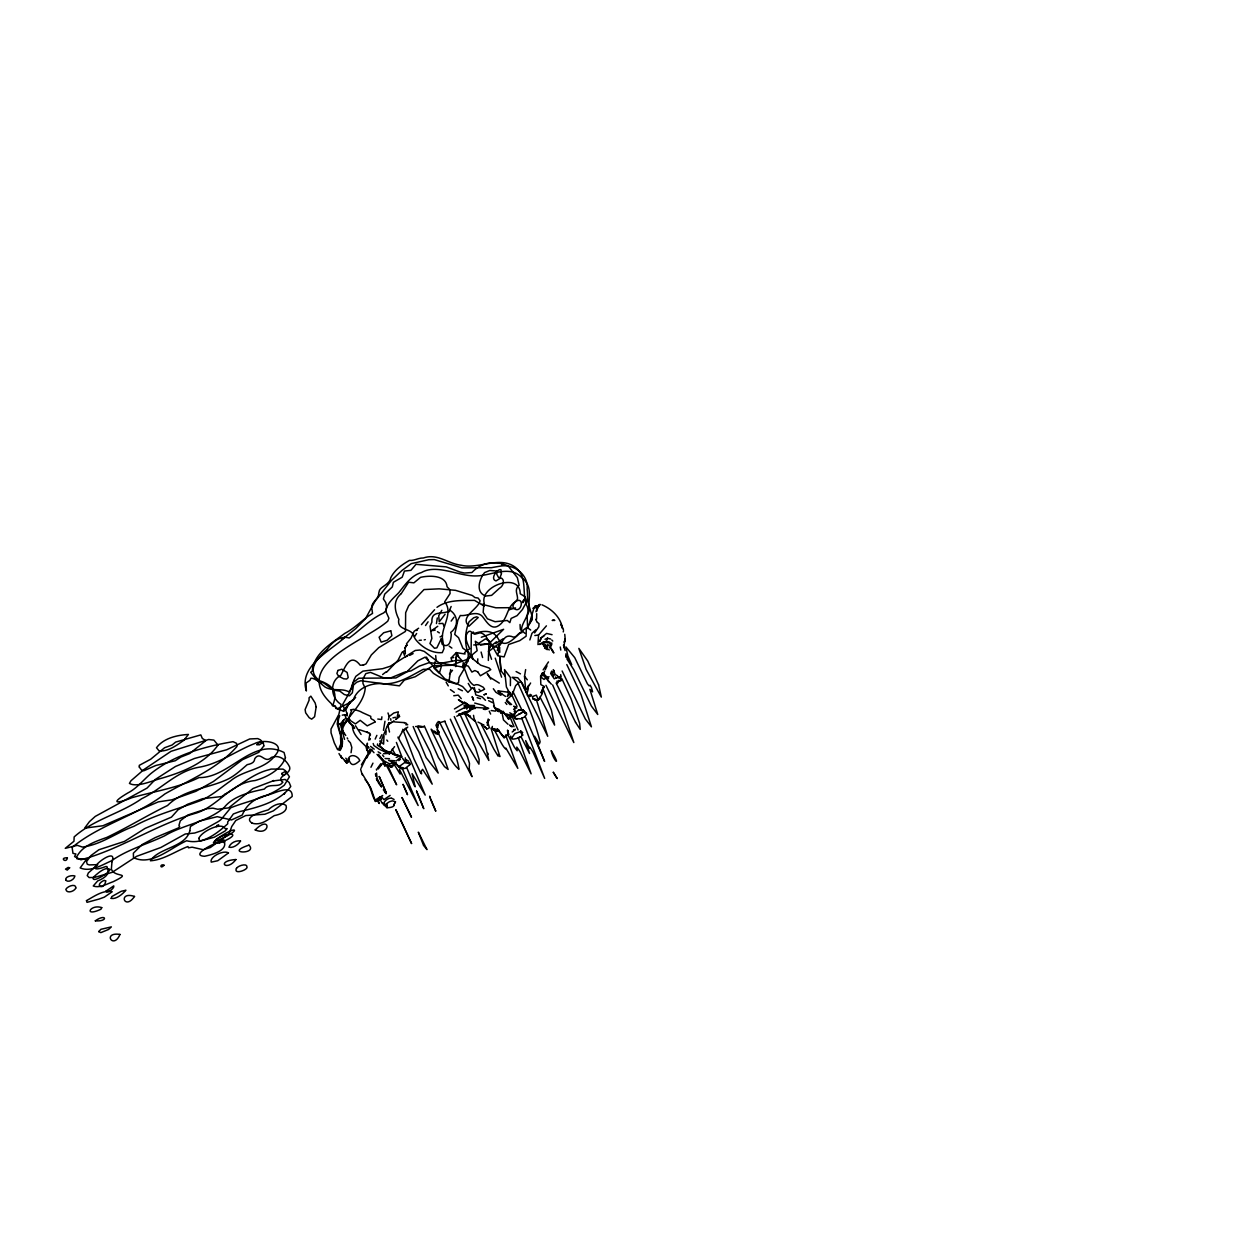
<?xml version="1.0" encoding="UTF-8"?>
<svg xmlns="http://www.w3.org/2000/svg" width="1253" height="1253" viewBox="0 0 1253 1253"><rect width="100%" height="100%" fill="white"/><g stroke="black" fill="none" stroke-linecap="round" stroke-linejoin="round"><path stroke-width="1.5" d="M488.341 660.456L488.889 643.713L503.628 629.288L481.309 637.26M405.674 760.101L405.252 757.814M553.262 669.619L555.22 674.584L557.569 675.806L557.71 677.622L555.189 678.468M362.352 773.962L370.857 788.168L375.477 801.419L380.693 799.32L375.477 801.419C371.17 794.59 371.201 785.741 365.14 779.664M376.558 773.007L377.122 778.646L381.648 786.853M455.763 666.627L456.155 657.214M456.045 661.96L456.374 652.547L451.237 657.888L451.738 661.474M544.695 671.044L543.082 674.991L549.487 682.133M551.383 684.169L547.843 680.52M564.101 645.185L565.087 638.764L564.273 642.35L565.26 639.766L564.743 634.331M376.542 770.094L376.448 769.029M546.418 625.842L538.524 635.02L537.976 644.637M477.55 663.088L477.8 658.843M522.548 732.582L519.541 731.924L514.826 733.569L511.428 738.534L512.759 739.129C517.113 738.878 526.385 736.388 520.543 731.282L522.548 732.582L521.734 733.506L520.825 731.423L521.984 733.976L520.543 731.282M448.934 682.133L450.688 669.572M368.993 747.649L367.176 747.195L367.442 743.546M386.159 730.938L385.846 734.65M558.65 680.771L557.695 682.243M384.969 721.242L383.481 730.311M386.378 804.081L386.879 807.637C389.15 807.872 395.212 807.151 394.256 804.113L395.572 801.795L392.346 800.839L389.526 801.669L386.018 804.034L387.193 807.512M342.304 741.447L341.756 740.022L342.085 741.604L342.382 740.633M536.707 613.657L536.582 619.139M351.044 752.74L351.811 747.43L350.417 742.857L348.209 740.523M406.066 761.824L406.191 760.477M437.313 617.933L436.436 623.555M462.67 667.771L463.234 662.633M341.552 727.758L343.698 719.927L345.906 718.314L348.585 719.974M529.126 624.448L533.7 608.974M381.899 716.794L381.585 719.52L377.779 719.05M553.528 676.119L552.542 674.349L553.043 671.295M377.576 743.937L377.404 745.175L386.864 751.596L399.676 756.123M509.814 693.301L506.4 686.973L504.52 669.588L510.472 677.685L510.378 685.626M376.871 735.339L375.18 739.098M343.839 734.227L341.74 725.691L343.479 721.117M534.592 632.89L538.837 626.813L539.009 623.649L536.77 621.911M434.948 661.866L433.992 668.115L439.349 673.268L441.557 665.782M512.696 691.546L512.179 694.882L506.666 699.754M363.511 664.998L360.237 665.265C349.994 652.046 345.076 667.583 340.785 675.43C329.022 681.084 330.714 698.203 341.114 704.437L338.827 714.492L331.011 729.042L331.043 732.848L334.3 742.888L337.574 749.576L340.111 750.422C347.661 738.91 333.846 727.883 339.751 715.776M272.997 780.901L253.012 788.529L228.641 807.887L217.693 809.25L212.9 808.169L206.996 808.686L187.809 815.03L180.291 820.793L178.944 825.414L179.696 826.588L178.224 827.998L155.262 837.599L142.075 844.585L133.366 853.199L133.476 857.585C151.347 866.512 170.471 847.889 186.65 840.763C202.563 844.867 216.44 833.903 227.748 823.785L227.686 821.984L233.356 813.964L240.028 811.505C258.791 807.12 279.623 801.607 290.79 786.445L289.098 782.389L285.073 779.46L273.467 780.885M528.249 624.902L528.124 628.176L530.677 630.04M525.821 692.455L524.521 676.291L525.649 669.588M493.792 729.904L491.959 728.682L495.076 728.745M511.788 738.44L511.976 737.39M531.288 621.002L532.118 616.257M327.252 649.289C318.199 657.418 305.215 670.214 319.75 680.771C332.249 685.14 338.232 691.625 333.032 704.64L337.527 709.041L343.682 711.187L344.481 709.386L342.742 704.343L349.759 692.016L354.004 679.878L355.821 676.354L362.947 671.122L382.604 668.695L390.263 666.267L415.244 650.464L419.88 650.025L424.234 651.403L438.989 662.712L463.579 667.254C467.244 673.3 466.977 680.88 473.916 685.407C477.722 683.355 480.118 685.892 483.251 687.255L484.613 689.197L478.364 692.392L475.717 691.672L472.553 687.584L467.949 692.408L462.608 686.581L457.47 684.075C449.576 682.807 441.009 678.186 433.366 673.3L429.685 669.306L423.279 669.337C410.357 676.009 396.903 685.375 381.476 683.59C370.168 683.23 357.7 687.944 353.471 699.378L347.864 703.575L337.95 708.478L335.961 708.493L335.365 706.05L332.625 705.956L331.356 703.622C290.023 665.092 364.654 641.583 387.788 621.128L388.931 618.23L385.814 611.307C386.707 603.398 393.552 598.041 398.767 592.7C405.048 584.806 411.172 575.44 421.447 572.558C436.702 563.568 458.802 576.458 476.03 575.926C491.066 575.941 510.206 564.195 522.266 578.181C533.59 586.937 527.764 599.858 529.048 611.26L527.106 616.053L527.591 627.173C518.178 631.825 505.679 653.533 497.566 637.636C492.053 629.1 481.763 630.964 473.618 633.642L473.446 632.029L471.3 633.673L471.097 653.69L469.906 657.559L463.908 664.09L463.594 667.207L462.561 666.142L465.317 665.186L468.356 666.204L471.895 672.078L474.871 670.543L477.753 671.843M367.286 743.217L367.176 747.195M549.707 647.911L550.192 643.666L548.516 642.585L544.209 642.57L542.549 643.666L544.914 647.488L549.315 649.947M532.572 696.731L533.058 698.955L535.36 699.879L534.639 699.503L538.367 700.035L539.088 698.469L538.383 698.845M497.817 655.209L499.54 647.519L497.284 650.526L499.869 642.93L488.435 651.67L489.97 646.736L496.47 641.771M387.271 725.926L379.424 745.159L383.966 749.999L392.675 753.46M563.239 631.919L563.474 630.964M404.703 647.989L406.927 644.95L405.079 647.989L405.346 653.941M340.832 746.161L341.552 738.597M527.043 693.457L528.359 688.524M388.289 719.927L389.213 716.512L387.991 712.957M338.561 715.98L337.214 723.999L341.239 737.876M512.179 732.003L515.281 729.387L513.667 730.421L513.887 729.653M535.971 611.793L536.456 610.023M488.216 718.971L487.057 723.091L489.39 719.723M515.703 712.221L513.902 715.479L514.356 717.812M368.774 740.1L369.948 733.913L370.512 734.9L369.494 733.976M489.97 646.736L488.67 650.949L491.568 659.313M536.66 611.417L538.07 606.562L536.926 608.191L535.955 605.747L533.371 608.097L540.012 604.479L537.819 607.345M385 762.623L384.561 763.359M542.22 691.421L543.379 687.725L541.985 694.209L538.367 700.035L536.378 695.149L533.386 696.214M559.402 680.896L560.874 680.692L560.796 678.64M284.666 793.431L284.024 794.292M491.912 728.995L492.351 726.411M541.625 693.269L543.52 687.803M387.96 725.471L388.931 722.715L388.446 723.498M529.847 639.954L531.961 633.329L535.845 629.805M513.902 715.479L514.607 713.537L513.746 714.915M537.302 608.41L540.012 604.479L536.864 606.797M438.989 731.799L438.096 734.164L435.684 733.678L431.142 729.121M369.917 739.803L370.355 738.628M361.099 768.23L370.136 749.169M512.712 693.551L512.179 694.882L515.625 685.704L518.726 682.587L521.17 681.977L517.771 677.732L512.179 677.262L518.726 682.587M339.281 747.649L340.644 744.47L340.926 747.493L338.138 749.278M448.715 612.2L451.158 606.483M543.238 687.662L541.03 692.815L544.147 686.503L540.81 684.561L540.607 676.792L541.609 674.647L543.129 673.19L548.595 678.766M543.52 687.192L543.739 686.566M398.423 738.424L402.902 730.765L407.773 727.1M339.908 748.855L340.456 747.634M539.495 641.317L540.983 637.981L546.574 633.438L552.072 634.691M539.745 641.661L541.233 638.341M551.665 671.091L550.631 673.472L554.28 678.875M366.972 757.814L369.087 753.131L366.894 750.171L368.429 746.741M477.722 671.812L480.385 675.774L490.769 669.65L489.109 667.99L480.682 665.186L471.817 658.107L468.841 652.531L462.843 648.161L458.551 637.714L454.729 634.41L457.893 620.11L460.321 615.489C467.714 616.57 477.769 609.193 483.501 617.854C488.028 624.025 492.899 631.355 500.714 624.01C507.763 617.572 507.246 606.718 515.046 602.066C525.179 594.314 521.843 616.037 513.119 607.768C512.101 604.165 515.656 601.816 517.505 599.232C517.975 594.282 513.73 589.756 519.134 585.292L517.348 577.633L508.264 566.043C495.671 560.232 481.904 561.845 471.911 572.527L464.471 573.028L460.055 572.057L446.193 566.873L415.98 564.32L410.921 570.334L404.453 571.055L402.197 577.179L393.395 582.3L392.299 586.921L384.687 594.157L383.387 598.95L385.799 602.552L386.629 606.906L385.846 610.822L383.653 612.936C370.434 618.888 360.331 630.134 349.148 637.981C340.111 635.24 332.014 642.303 327.205 649.336M528.515 685.375L526.746 689.228L530.614 683.026M348.804 760.164L349.43 758.832M545.306 669.603L547.028 665.86M371.828 749.294L369.604 753.758M370.951 767.259L372.955 763.14M380.066 744.36L381.852 740.727M545.713 678.124L544.037 679.439L540.607 676.792L542.612 672.767L541.688 674.427M368.335 752.646L370.027 749.31M379.863 738.565L381.93 734.603M437.36 722.621L435.966 725.268L436.796 727.194M551.743 642.914L551.727 644.856M361.428 764.737L367.051 755.7M552.808 672.955L554.233 670.559M548.485 661.913L543.144 669.916M540.669 676.401L543.129 673.19M384.452 805.428C382.087 802.124 387.803 797.91 391.077 798.098M394.648 803.157L395.322 802.045M343.62 711.312L350.26 702.322M340.879 747.43L341.865 746.13C334.191 721.963 363.26 710.482 365.234 688.195L362.978 683.558L362.884 679.016L365.798 673.644L370.434 672.36L384.467 678.155L391.14 677.716L404.343 672.234L410.953 670.903L419.41 666.095L428.902 662.727L439.114 663.573L457.298 660.268L462.091 660.676L458.081 656.462L457.126 652.735L465.082 654.035L464.534 652.609L469.718 648.772C467.369 643.525 463.281 636.179 468.685 631.496L470.094 631.199L474.981 634.175L480.087 632.796C485.819 633.658 488.153 640.064 490.111 644.7L497.833 647.629C502.578 643.572 503.408 634.316 511.24 636.352C517.082 639.469 517.301 631.966 521.859 632.718C519.243 622.804 532.415 615.505 526.37 604.713C521.984 592.669 527.356 577.696 516.267 568.095C500.777 554.907 479.226 569.645 461.041 565.228C447.869 563.662 437.438 553.059 423.342 557.992C418.565 557.789 414.07 560.905 409.449 560.404C402.135 564.523 394.585 569.943 390.811 577.664C389.699 584.305 381.147 586.435 379.487 590.288L378.751 593.217C378.907 598.903 371.875 601.565 371.687 607.345L372.533 613.406C362.822 619.217 355.069 628.113 344.779 633.391C331.747 643.181 313.736 653.361 312.248 671.091L310.697 672.25L316.461 679.752L324.887 686.926C332.812 691.719 341.881 687.913 348.726 691.781L352.124 688.054L352.845 682.791L358.75 678.218L395.87 677.967L406.567 672.109L417.891 660.801L425.127 657.136L444.831 678.86L456.076 683.605L458.504 682.697L459.131 677.34C463.312 670.12 469.374 661.976 468.074 652.891C464.252 642.82 465.004 631.747 469.045 621.817L473.65 617.792L476.594 616.821L478.239 617.494L469.014 626.155C458.99 616.883 478.333 609.318 480.103 600.704L478.098 598.041L474.95 597.571L472.318 595.473L455.497 590.335L439.13 588.832L424 589.568L408.635 605.794L405.659 612.701L405.471 631.418L378.719 647.676L371.358 654.912L366.017 663.902L363.104 665.171M466.696 709.12L468.951 705.502M535.156 607L535.955 605.747L538.383 605.982M559.01 678.719L560.671 676.119M401.07 593.844C392.847 600.547 394.554 610.884 398.908 619.374L398.595 620.752C397.827 631.246 412.629 627.549 414.163 636.963L415.369 639.171C421.431 647.081 431.987 653.659 442.293 652.609L444.016 648.615L442.34 637.511C442.231 625.654 453.382 612.404 444.674 601.832L450.093 593.53L449.858 589.662L447.07 586.764C446.005 574.939 429.356 575.331 420.569 577.335L413.882 582.849L408.619 582.222L401.289 593.546M349.477 702.166L345.812 710.106L347.175 714.461M389.119 754.118L394.538 746.616M414.461 636.79L416.623 633.501M406.426 643.885L411.062 638.09L414.148 631.277L418.643 628.207M543.614 687.302L544.147 686.503M437.736 727.507L438.487 723.999M514.184 711.657L515.265 710.059L513.62 709.402M425.534 625.529L428.072 621.817M546.856 646.752L547.859 646.25M438.096 721.43L439.411 722.683M377.748 767.964L380.802 763.672M421.447 624.636L434.556 609.741M451.158 621.096L453.993 617.228M441.855 610.289L438.707 615.724L439.255 621.754L445.081 614.252M348.569 719.191L345.374 721.274M348.209 761.573L346.971 762.826L346.016 761.605L347.222 760.038L345.797 758.175M441.181 638.905L436.874 647.848L434.493 648.271L429.951 643.556L431.862 638.435L430.045 626.281L431.909 622.099C431.001 609.365 443.327 615.348 450.219 610.415C458.3 615.771 458.739 626.672 450.688 632.405L451.268 634.269C451.002 638.466 450.532 646.438 444.846 645.561L442.09 644.152L441.197 638.905M513.652 715.62L514.419 714.633L509.219 716.027L506.682 714.226L508.608 719.316L509.313 718.768M343.228 710.717L346.016 707.209M377.889 768.825L381.319 764.518M399.143 766.523L405.267 762.137L409.715 762.983L410.154 764.471L405.236 768.387L400.85 768.496L395.447 763.014M449.435 674.083L452.505 670.308M341.74 725.691L347.661 720.318M405.831 646.266L406.927 644.95M378.187 768.778L383.888 761.996M514.795 713.568C517.646 709.01 523.425 708.462 525.023 713.38L526.432 713.192L526.605 714.539L524.193 717.186L520.575 718.815L514.826 718.549L515.437 716.293L523.441 711.876M343.698 719.927L340.33 723.952L344.512 739.395M405.22 762.482L406.207 763.14M396.199 761.041L400.976 756.937M347.018 706.081L355.633 697.467M387.428 726.067L390.278 722.887L394.241 721.055L388.289 724.5M543.457 642.852L546.903 640.706M378.171 755.622L386.096 764.894L390.325 766.648L391.75 767.071L396.199 763.014M389.229 763.735L395.603 762.748L390.325 766.648L389.229 763.735L382.713 760.07L378.516 754.337M442.419 663.182L439.333 666.298L435.699 667.426M542.549 643.666L546.057 641.52M533.042 608.363L536.989 606.781M557.773 681.914L558.619 681.115M386.629 672.156L397.953 660.347L402.119 652.249L404.343 651.043L403.372 652.03L404.437 655.397M398.814 760.634L400.506 759.146M456.029 712.096L466.617 706.473M542.392 643.04L543.865 641.802L539.307 644.434L540.951 644.152M389.213 716.512L393.802 713.02L398.376 711.814L397.248 716.465L399.362 715.103L395.776 719.504L399.723 716.45M345.577 636.743L355.727 628.63L365.422 618.763L375.086 601.174L391.375 580.499L401.994 570.444L411.188 563.662L428.761 559.715L434.305 559.59L461.871 567.844L491.395 567.703A271.431 242.596 -39.3 0 1 499.916 566.199C513.887 563.364 528.813 574.673 527.121 589.427A44.137 39.438 -39.3 0 1 527.497 595.238L527.795 601.283L532.29 617.009L532.086 619.702L526.276 629.413L526.103 636.242L519.729 640.643L508.64 644.512L504.098 656.885L497.848 655.836L489.453 641.019L485.491 638.858L478.599 643.4L475.294 641.285L477.174 650.667L466.32 659.689L451.284 665.312L432.786 665.876L415.103 676.792L404.406 680.05L399.409 685.845L360.833 680.755L356.729 682.227L353.44 685.125L352.359 692.768L349.43 695.807L344.356 694.569L339.72 691.045L333.533 690.215L323.321 682.65C318.528 682.901 314.989 677.889 310.932 678.202L309.961 680.301L306.092 683.01L306.358 690.967C298.433 666.016 330.181 651.168 345.468 636.822M540.607 676.792L543.082 674.991M501.153 713.192L504.082 713.004L501.153 713.192L503.033 711.203L508.201 718.58L513.26 715.776M382.604 674.537L386.237 671.733M344.418 760.555L346.987 762.779L346.173 762.607L348.538 761.652L348.036 760.916M437.751 626.281L431.267 630.948L434.713 629.1M436.984 607.313C447.666 599.529 461.965 600.579 474.511 600.375L484.191 606.06M374.96 722.073C374.741 718.862 369.776 720.224 370.747 716.356L362.383 712.597A19.813 17.714 -39.3 0 0 358.233 710.749L353.785 709.308L350.605 709.84L351.576 710.764L348.71 718.063L350.777 720.851L355.429 723.905L360.175 720.318L367.223 725.863L375.039 722.01M565.823 655.554L571.713 664.638L567.828 655.852L565.917 646.908L574.735 657.637L587.469 683.934L589.145 685.908L590.1 685.25L591.463 687.599L592.591 691.844L589.897 689.354L597.744 714.492L591.416 706.128L573.717 669.619L566.951 658.984M402.135 731.125L406.458 728.557M341.427 639.641L345.452 636.837M381.413 799.273L379.596 797.221L375.508 799.868M540.983 637.981L543.943 635.991M458.567 714.1L465.615 713.818L470.658 710.467M513.667 730.421L515.281 729.387M495.608 643.572L503.236 638.717M284.509 793.76L283.945 794.245M507.747 730.421L508.671 734.383L504.113 737.719L497.41 728.98L495.389 729.998L495.937 730.938L498.898 730.28L495.937 730.938M454.416 708.979L463.5 703.481L467.823 704.609M201.216 800.322C212.039 795.592 220.685 787.698 230.348 781.058C243.755 769.577 264.634 770.109 275.425 755.105C286.608 742.387 263.412 738.706 254.688 743.562C235.689 750.907 219.228 763.954 198.491 767.322C176.391 771.347 161.183 789.421 141.73 798.678C119.943 813.917 94.1 819.102 74.162 836.91L73.958 841.249L65.266 848.344L77.294 845.336L82.463 847.075C101.791 844.491 116.263 832.634 133.82 826.369C155.074 814.638 179.022 808.718 201.122 800.369M345.812 722.558L341.912 724.61L338.263 723.545M409.637 655.413L413.114 653.627M464.33 708.399L468.779 706.222M553.153 675.524L554.265 674.975M382.698 795.514L379.847 797.409L379.91 798.96L381.82 802.625L386.879 807.637M378.453 799.665L379.91 798.96L379.596 797.221M484.927 709.637L487.903 708.227M518.194 737.766L520.465 736.701M456.797 716.183L474.699 707.882L469.092 707.694L473.618 706.065M545.024 639.296L547.498 638.2L550.615 639.046M557.475 682.775L556.833 683.527M439.991 636.947L442.497 635.851M535.344 607.658L536.237 607.282M518.679 714.226L521.029 713.255M560.874 680.692L560.671 680.457M219.635 842.956C248.345 831.663 222.361 830.88 213.433 842.596L218.727 843.003L223.833 839.792L224.835 841.656L223.316 842.439L224.538 842.408C226.793 850.959 211.506 854.75 204.631 856.269C189.689 855.595 214.059 843.034 218.147 842.564M483.36 709.355L486.336 708.305M398.172 756.655L396.199 757.407M547.404 677.325L549.08 676.745M505.413 735.48L508.671 734.383M486.728 729.183L489.359 727.774L487.856 722.448M405.392 656.807L407.523 656.118M514.294 708.352L515.625 707.945M439.27 722.871L445.066 721.101M509.204 609.725L515.547 607.909M416.325 630.494L417.296 630.228M462.075 712.8L465.583 711.876M390.137 795.404L383.919 799.618L381.257 796.579M424.187 639.891L425.347 639.625M391.97 762.952L394.711 762.325L399.441 767.666M392.941 717.844L395.447 717.296M510.676 736.059L510.66 737.437M252.104 823.174C242.252 816.674 263.052 811.443 268.377 809.83C272.402 805.757 280.374 801.325 286.044 805.428C288.206 811.866 278.965 814.716 274.266 815.625C267.688 819.76 260.906 825.821 252.057 823.174M546.794 647.723L547.608 647.55L544.162 645.953L543.129 643.556M474.699 707.882L469.718 708.885L475.388 708.415M453.743 695.76L458.253 695.117L461.245 698.626M342.273 715.165L344.982 714.68L347.269 715.808L347.144 713.176M433.146 630.51L435.167 630.165M480.604 645.107L488.889 643.713L473.712 644.966M534.859 635.537L538.524 635.02M451.237 657.888L453.68 657.543M544.131 642.1L545.681 641.943M419.113 640.377L421.384 640.173M518.491 709.809L523.895 710.717L525.023 713.38L523.817 710.514M468.669 705.596L463.908 705.925L473.979 706.394M438.973 623.634L442.842 623.383L444.204 626.437M383.543 753.695L388.665 753.382L379.267 749.278L373.848 745.504L373.19 743.499M557.836 681.397L559.324 681.178M557.726 676.855L559.605 677.184M511.114 607.674L495.859 607.799L481.888 604.228M495.483 711.14L491.192 710.529M467.588 704.029L464.221 702.15L468.81 705.47L474.589 705.455M405.784 724.735L407.742 724.735M403.184 768.528L400.85 768.496L399.519 766.476M407.836 763.171L409.449 763.202L409.465 764.549M415.589 726.505L423.718 726.724L417.844 726.364L421.494 726.615M385.11 758.519L389.464 758.691M488.717 708.321L474.683 707.381L468.81 705.47M394.585 721.932L404.515 722.621M501.764 693.723L499.352 693.081L498.475 691.797L499.978 691.969L497.833 690.873L508.718 692.267L511.02 695.603L509.955 692.267M346.173 762.607L346.971 762.826M547.216 641.771L549.691 642.069L550.96 644.183L550.787 648.02L553.842 652.97L551.289 648.725M481.732 724.438L483.83 724.767M492.601 702.651L488.639 700.693M533.058 698.955L535.955 699.456M395.024 760.759L388.602 760.414L395.149 763.218M493.557 705.909L496.251 710.2L498.553 710.655M506.682 714.226L513.072 715.635M401.555 756.577L396.606 754.588M437.595 725.33L436.639 725.127L437.595 728.165M485.6 708.18L487.997 708.775M487.088 725.017L488.153 725.315M359.376 729.685L369.635 733.099M497.739 730.734L491.959 728.682L496.627 731.329M477.174 697.686L480.541 698.688M474.699 703.058L483.063 705.329L486.336 707.553M404.046 722.605L406.708 723.467M512.195 726.395L509.611 725.033M525.023 713.38L523.018 709.965L523.895 710.717M405.424 759.663L406.489 760.085M547.107 646.391L545.431 644.528M541.954 604.792C551.915 609.115 560.624 617.353 562.55 628.411L560.952 624.354L563.537 630.055M547.686 644.34L548.501 645.326M458.159 688.774L462.42 690.763M523.253 710.467L526.432 713.192M515.187 718.455L516.894 719.269M478.004 722.104L481.732 723.905M514.31 706.629L516.878 707.992M392.314 753.805L395.275 755.324M391.594 798.177L394.084 799.461M379.878 798.897L380.693 799.32M388.461 765.332L391.75 767.071M516.095 671.545L520.449 673.863M509.736 712.785L512.399 714.226M465.615 713.818L470.533 716.528L466.351 714.069L474.683 721.039M401.586 767.259L403.341 768.246M406.019 759.725L408.697 761.213M256.865 744.689L259.355 744.815L262.691 742.637L259.778 742.183L256.834 744.58M547.279 649.696L544.585 648.099M500.934 695.337L495.843 692.236L493.337 688.743M463.767 702.902L458.394 699.722L463.5 703.481M530.144 694.366L531.711 695.305M499.305 683.104L489.625 677.121L487.229 673.581L490.816 679.126M496.251 710.2L498.6 711.641M528.86 695.149L531.037 696.48M383.951 750.86L385.987 752.113M378.124 751.831L380.646 753.398M394.225 805.131L393.959 804.269M510.018 725.612L512.07 726.897M437.485 631.7L439.364 632.89M505.601 696.449L498.475 691.797M402.589 758.347L405.267 762.137M513.808 706.112L516.048 707.632M507.622 734.18L514.403 747.242L517.16 750.766L516.8 747.101L519.979 751.502L531.131 773.837L518.617 738.644M383.512 803.831L384.264 804.363L382.212 802.734M449.169 646.141L451.894 648.083M450.391 689.62L454.306 692.408M486.681 728.729L484.645 726.474M527.215 695.055L529.111 696.433M342.382 758.065L346.016 761.605M501.059 712.612L494.653 707.835L492.774 699.127L487.558 697.341L487.981 698.313M370.528 746.365L374.224 749.153M367.145 732.003L368.069 732.723M379.706 741.009L383.59 744.125L384.013 735.887M483.83 726.067L485.866 727.742M551.508 649.289L552.761 651.497M508.013 724.265L503.471 719.942L502.359 714.445M524.913 633.313L520.308 629.304L520.058 624.48M507.982 732.895L507.81 730.593M511.631 704.562L507.481 700.74M383.058 759.991L376.981 754.431M352.907 725.957L349.18 722.605L348.491 717.734M478.912 689.26L479.93 690.199M520.762 730.891L521.734 733.506M510.19 704.75L506.384 700.897M520.825 731.423L522.83 735.245M485.491 700.302L482.107 696.887L475.764 694.914L474.354 687.49M551.79 640.017L552.777 641.035M384.922 791.708L386.378 793.259M437.375 733.397L438.096 734.164L438.863 732.441L437.892 730.013M429.654 796.422L435.793 811.239L431.016 800.244M521.812 734.164L522.438 735.057M371.734 750.077L373.989 752.708M345.765 735.495L342.539 730.64M505.288 676.244L500.965 670.762L499.775 656.588L500.965 670.762M504.928 714.038L506.619 716.089M497.41 728.98L504.113 737.719L503.565 736.106M505.272 702.479L506.839 704.452M524.521 676.291L527.325 679.831M386.817 740.037L387.788 741.259M386.143 793.729L383.308 789.735M405.377 728.244L418.753 751.737L432.207 784.159L422.559 769.311L421.29 771.284L421.619 773.821L420.851 773.352L414.054 759.067L402.839 729.246M341.85 758.112L338.968 753.586M551.696 673.221L552.542 674.349M382.541 755.011L383.857 756.781M379.079 783.767L381.21 786.727M543.677 644.762L544.475 645.859M434.305 731.016L438.096 734.164L437.015 728.933M435.057 731.924L435.981 733.24M355.492 725.753L361.083 734.462M397.921 737.093L410.232 759.678L425.206 795.091L412.096 773.602L415.15 786.79L414.445 785.897L406.865 767.979M417.343 726.427L430.233 751.878L438.19 773.085L426.13 757.611L413.161 726.521M468.246 683.418L470.909 687.85M387.255 764.769L396.621 784.801L386.394 765.301M383.966 764.33L385.11 766.241L383.684 762.372M340.597 755.81L342.1 758.347L340.894 755.919M392.205 749.106L395.008 753.93M426.49 657.089L428.103 659.877M446.115 682.18L448.276 685.892M458.692 657.011L456.374 652.547M575.55 722.339L580.217 729.387L579.606 723.31L571.149 698.97L561.908 678.75M376.417 778.912L377.748 781.308M522.094 682.822L525.023 689.495M575.581 722.386L556.128 682.948M555.518 676.933L556.144 678.092M566.795 664.576L581.079 694.679L591.432 726.834L585.323 718.987L562.127 670.981M525.258 716.591L544.601 761.385L534.561 736.31L539.338 743.922L540.121 741.807C535.25 722.135 526.902 702.322 518.162 683.59M459.804 713.991L475.482 747.853L479.147 759.537L478.928 764.142L466.977 744.11L454.275 716.559M439.364 721.634C446.428 736.999 456.859 752.52 458.958 769.373C449.279 761.057 444.204 744.689 438.143 732.723M450.344 719.191L467.463 756.796L469.483 763.375L469.202 768.622L472.005 776.703L453.539 741.4L444.799 721.415M522.454 711.14L513.025 691.766M535.658 619.342L536.691 621.347M393.959 764.032L400.146 774.088L399.456 769.499L418.142 805.522L401.978 767.791M347.206 737.892L347.739 738.941M520.841 681.413L547.718 736.294L536.394 699.644M353.08 725.44L354.583 728.432L346.564 718.705M377.357 800.777L379.236 803.518L377.873 799.195M539.965 697.06L554.593 725.095L551.414 710.263L543.222 689.495M431.377 729.951L441.761 751.44L448.135 769.436L444.486 766.632L438.472 757.595L424.281 725.832M378.719 783.344L376.542 778.583M474.589 719.488L485.209 744.251L488.858 760.461L476.124 738.064L464.675 713.568M494.481 730.311C498.161 736.529 502.406 746.647 505.695 748.981L505.852 748.104L517.818 768.355L505.726 735.276M489.25 711.156L490.628 714.069M512.038 695.399L517.066 706.488M521.091 736.874L529.533 753.507L525.665 740.601L529.518 748.135L529.925 747.242L532.807 751.675L544.663 778.395L521.702 718.094M545.963 685.313L573.827 742.559L561.297 705.376L552.62 684.905M481.293 724.359L493.807 749.028L498.083 756.045L497.833 754.51L499.931 756.593L490.972 728.165M512.179 716.685L518.037 729.904M509.94 716.857L514.012 726.756M565.855 656.556L566.246 657.496M342.461 741.651L341.959 740.147L342.085 741.604M401.962 757.11L396.402 742.434M501.576 677.168L495.233 658.154M556.896 681.131L557.601 683.261M388.947 752.035L389.605 753.852M429.622 796.407L430.202 798.067M564.555 648.334L563.521 645.029L565.103 650.573M360.629 769.279L362.242 774.824M389.495 732.05L387.913 725.315M481.105 652.046L482.593 657.543M366.894 750.171L365.907 746.443C360.128 740.586 352.218 734.571 352.469 725.503M344.982 714.68L345.906 718.314M386.676 803.972L387.067 805.601M471.974 655.115L472.851 659.047M487.903 753.225L488.106 754.259M560.263 647.018L560.796 650.072M473.524 715.338L474.339 720.224M375.461 773.853L375.853 776.374M565.855 653.847L566.309 656.807M507.481 730.311L507.857 732.833M467.745 659.188L468.027 661.553M390.717 718.721L390.889 720.287M560.686 674.631L560.952 677.967M435.699 655.554L436.122 661.02M499.54 647.519L499.775 652.327M111.188 898.37C116.184 899.497 122.575 894.172 125.927 890.225L121.212 891.306L111.815 896.553L111.188 898.37M225.039 794.183L221.75 796.532L202.626 798.709L187.574 804.285L178.004 809.814L171.473 817.128L145.16 828.374L124.47 841.405L98.893 849.753L90.858 855.642L86.504 861.688L87.271 864.241L89.276 864.899L97.765 864.664L88.336 872.934L87.24 875.612L89.104 877.554L94.445 877.46L112.19 872.323L136.655 856.316L160.807 847.514L185.256 833.997L194.685 833.026L202.767 830.3L217.803 821.858A11.496 4.981 -22.8 0 0 221.186 819.352L230.803 807.746C247.436 801.059 267.985 797.597 282.739 786.336A60.708 26.329 -22.8 0 0 284.29 785.239L289.427 776.797L285.402 770.689L283.053 769.123L271.087 769.076A60.692 26.313 -22.8 0 0 269.144 769.702C252.714 773.649 239.73 785.96 225.039 794.183M255.205 829.893C270.554 836.816 271.259 813.949 255.205 829.893M248.987 845.133C258.275 854.75 222.956 853.669 248.987 845.133M403.09 784.441L407.444 794.559L403.09 784.441M111.987 861.672L111.376 869.002C114.258 878.212 133.429 871.759 113.146 881.72C107.053 883.804 99.614 888.424 93.239 885.981L97.687 880.922C102.401 879.058 110.499 874.719 107.539 869.002L106.944 866.575L105.581 866.606C75.775 877.82 119.254 842.799 111.987 861.672M551.273 750.751C553.153 760.493 561.971 768.606 551.273 750.751M105.988 891.149C106.63 894.25 114.978 887.985 113.741 885.887L105.988 891.149M316.163 706.833L314.613 716.7L311.668 719.159L309.193 717.703L305.669 712.832L305.106 709.543L309.099 700.208L309.068 697.811L310.854 696.151L315.145 702.949L316.163 706.833M496.908 571.055L496.799 574.297L498.537 577.461C505.632 577.492 504.113 585.84 499.43 588.284L491.599 595.363L485.757 596.021C475.216 592.418 479.226 578.98 484.613 572.59L489.798 570.475L496.908 571.055M553.309 772.302L557.162 778.473L553.309 772.302M98.689 931.59L100.82 932.624L108.588 929.46L111.36 926.891L100.913 929.303L98.689 931.59M598.589 684.827L601.33 697.107L586.122 669.415L578.855 648.381L587.72 660.989L598.589 684.827M119.99 934.425C113.35 950.213 101.994 931.652 119.99 934.425M134.51 896.443C124.517 911.276 117.578 890.836 134.51 896.443M282.692 782.17C279.341 788.497 269.066 782.53 264.336 789.077C250.13 792.053 233.23 795.906 224.021 807.652C206.776 822.469 183.658 824.364 164.488 835.908C146.711 844.318 127.508 849.518 111.329 860.889C101.822 865.024 90.498 872.37 80.161 867.922L86.927 858.697L77.059 858.885L76.621 857.068C82.118 845.759 95.714 841.358 106.834 837.411C127.399 827.575 147.181 815.39 167.573 805.475C183.126 790.032 205.79 788.685 224.835 780.525C233.528 777.126 240.247 770.626 247.186 764.675C250.96 763.86 254.516 762.826 254.813 758.582C260.687 750.406 264.571 764.346 271.431 757.392C279.654 754.29 286.42 760.148 289.631 766.993C291.651 774.542 275.174 776.187 282.692 782.17M235.924 859.527C226.542 872.151 215.438 860.874 235.924 859.527M348.412 758.566C350.668 764.346 352.297 767.603 359.799 760.587C358.092 755.951 350.668 753.163 348.412 758.566M503.095 563.96C499.978 568.016 503.111 561.109 503.095 563.96M390.764 630.823L391.891 635.678L387.161 640.267L381.194 642.147L379.111 637.244L383.669 632.749L390.764 630.823M75.822 888.001C74.538 891.416 66.66 894.047 65.829 889.348C67.411 886.153 76.198 883.036 75.822 888.001M95.306 920.814C108.525 921.895 106.442 912.951 95.306 920.814M105.675 880.922C104.594 891.118 92.957 885.605 104.234 880.311L105.675 880.922M483.862 604.181L483.157 612.466L487.433 618.841L495.092 621.707L507.293 620.486L509.846 622.631L511.13 618.434L517.082 615.646L522.47 609.475L526.808 601.424L524.991 596.663L520.23 593.781C520.214 571.76 479.398 585.715 484.222 603.241L483.862 604.181M198.788 838.429L199.885 841.186L214.388 837.176L225.054 831.005L227.2 828.625L225.148 828.687C222.126 821.608 201.78 831.052 198.788 838.429M139.302 767.04L141.464 769.968L143.75 770.799L155.811 765.489L175.232 760.743L180.871 757.063L189.689 753.57L205.805 740.633L202.328 738.44L200.809 734.9L175.655 742.089L172.068 745.018L164.597 747.728L150.705 759.224L139.287 765.348L139.302 767.04M189.814 830.849C185.491 847.514 158.88 847.608 150.376 860.764C163.297 860.091 175.702 851.069 187.95 846.527L188.451 847.811L192.116 847.185L203.346 849.722L210.394 847.498L229.111 833.95L231.727 826.526L235.799 820.511L245.729 815.546L264.884 814.246L273.311 810.879L292.184 796.469C292.638 783.094 274.172 793.775 266.873 795.31C257.084 797.284 248.078 803.095 243.615 812.101L242.205 815.061L231.476 819.963L217.27 816.674L199.509 821.06L190.456 826.463L189.814 830.849M416.576 791.097L423.765 808.686L416.576 791.144M164.08 865.275C159.851 869.911 159.804 863.113 164.08 865.275M285.449 757.736C280.75 769.984 267.171 777.095 255.095 780.541C230.959 782.843 218.445 805.726 196.596 812.962C156.5 824.27 121.196 849.064 80.912 859.809L74.569 856.551L75.9 853.982L72.972 853.34L72.11 847.435C99.629 824.552 136.89 815.75 164.895 793.932C189.892 779.554 217.38 768.903 236.958 746.49L236.535 743.327L233.027 741.666C203.879 746.694 173.885 754.964 150.736 773.696C143.234 780.086 136.875 788.372 127.822 792.977C109.904 803.533 116.153 804.144 131.722 797.754C154.37 791.316 177.644 787.98 199.07 777.565C229.503 778.254 252.761 736.529 284.071 752.505L285.449 757.736M501.435 573.702L499.681 578.651L495.984 580.938C489.594 579.027 497.441 568.533 500.902 569.629L501.435 573.702M263.819 745.942L258.791 752.333L242.518 759.678L213.339 781.543L195.813 791.332L171.896 799.837L158.348 801.857L102.903 825.758L84.624 828.139L89.464 821.623L95.259 816.408L147.087 788.059L155.262 779.491L175.498 766.476L194.481 758.472L226.699 749.748L249.723 738.957L257.773 738.597L260.499 739.896L263.459 743.53L263.819 745.942M273.029 780.744L273.89 780.619L273.029 780.744M65.986 880.326C68.382 882.942 74.381 879.559 74.914 875.972C71.813 874.813 64.138 876.896 65.986 880.326M240.529 841.045C238.399 844.632 233.074 848.328 228.939 847.232C230.301 842.815 236.363 840.074 240.529 841.045M547.467 638.325L547.232 639.328L547.483 638.263M524.788 598.762L522.861 602.709L522.485 601.518L524.788 598.762M67.396 857.835C66.503 863.943 58.766 857.381 67.396 857.835M184.739 739.129L184.504 739.865C176.892 745.002 168.92 751.565 159.162 750.986L156.5 747.728C163.61 738.08 177.143 735.135 188.42 734.446L184.739 739.129M281.706 773.524C283.1 779.726 291.651 766.946 281.706 773.524M508.718 692.267L507.34 696.464L509.689 694.381L508.123 691.061L508.718 692.267M411.548 843.488L395.932 809.892L411.548 843.488M337.981 670.418L336.885 673.456L338.592 676.197L343.651 678.781L346.674 679.032L348.224 677.575L347.128 672.454L341.818 669.212L337.981 670.418M86.473 900.641L87.005 902.348L99.065 899.059L104.344 897.148L112.19 891.744C103.279 889.708 94.1 896.412 86.473 900.641M228.469 852.933L217.771 860.717L211.24 862.142C209.22 856.895 223.676 849.659 228.469 852.933M217.975 745.081C205.32 763.155 182.907 771.989 162.217 778.066C152.96 780.321 137.125 787.933 129.435 783.407L130.985 780.744L144.032 769.467L171.003 751.33L208.64 739.505L213.903 740.1L217.975 745.081M101.759 907.626L100.929 909.239C83.074 917.572 90.294 903.695 101.759 907.626M514.169 714.241L513.511 715.62L514.169 714.241M236.441 868.376C233.074 875.283 248.705 869.676 246.935 866.763C247.248 863.192 238.477 865.29 236.441 868.376M69.62 867.781L67.286 870.083L65.485 869.143L68.179 867.405L69.62 867.781M215.782 839.761L215.14 840.92L216.111 840.967C242.847 830.285 238.258 823.472 215.782 839.761M216.847 825.602L216.409 826.588L218.758 824.991L216.847 825.602M108.463 871.571C106.505 874.343 90.529 883.866 93.536 877.084C97.593 873.545 105.816 865.682 110.139 869.645L108.463 871.571M486.227 693.849L484.081 694.788L486.227 693.849M386.159 792.648L379.252 776.547L386.159 792.648M402.025 797.597L411.454 817.191L402.025 797.597M537.615 606.217L535.219 606.06L537.615 606.217M423.577 845.383L418.33 832.18L426.975 849.612L423.577 845.383M553.701 620.235L552.181 620.392L554.828 620.376L553.701 620.235M499.039 709.464L494.653 707.835L502.046 711.861L499.039 709.464M472.647 697.67L472.115 696.637L473.603 700.443L472.647 697.67"/></g></svg>
